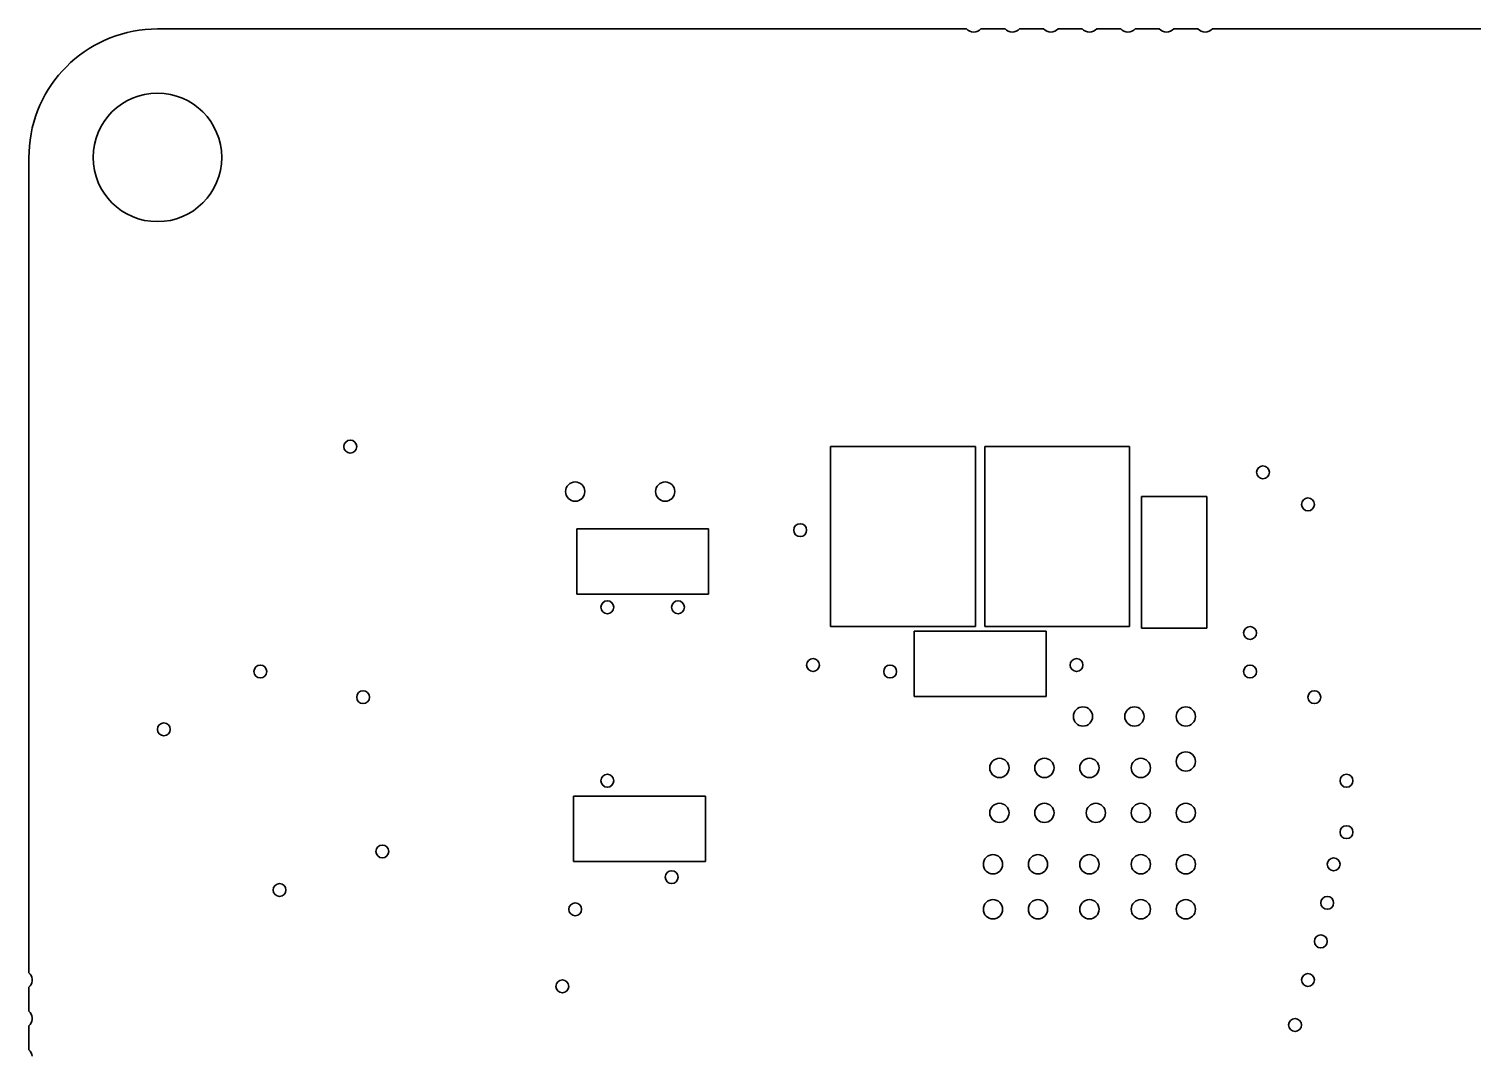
# Model space of a CAD drawing. Extents: x 537 to 786, y 346 to 499.
# Drawn here: x 723.51 to 745.97, y 421.01 to 437 of the extents above; entities that cross this region are included whole.
import ezdxf

# ---------------------------------------------------------------- set-up
doc = ezdxf.new("R2010")
doc.units = 0

msp = doc.modelspace()

# ---------------------------------------------------------------- linework, layer by layer
at = {"color": 7, "lineweight": 35, "ltscale": 0.31468}
for p, q in [((725.511, 437), (738.098, 437)), ((725.511, 437), (738.098, 437)), ((741.923, 437), (754.511, 437)), ((741.923, 437), (754.511, 437))]:
    msp.add_line(p, q, dxfattribs=at)
at = {"color": 7, "lineweight": 35, "ltscale": 0.00936}
for p, q in [((738.323, 437), (738.698, 437)), ((738.323, 437), (738.698, 437)), ((739.523, 437), (739.898, 437)), ((739.523, 437), (739.898, 437)), ((740.123, 437), (740.498, 437)), ((740.123, 437), (740.498, 437)), ((741.323, 437), (741.698, 437)), ((741.323, 437), (741.698, 437)), ((723.511, 421.713), (723.511, 422.087)), ((723.511, 421.713), (723.511, 422.087))]:
    msp.add_line(p, q, dxfattribs=at)
at = {"color": 7, "lineweight": 35, "ltscale": 0.009361}
for p, q in [((738.923, 437), (739.298, 437)), ((738.923, 437), (739.298, 437)), ((740.723, 437), (741.098, 437)), ((740.723, 437), (741.098, 437)), ((723.511, 421.113), (723.511, 421.487)), ((723.511, 421.113), (723.511, 421.487))]:
    msp.add_line(p, q, dxfattribs=at)
at = {"color": 7, "lineweight": 35, "ltscale": 0.004361}
msp.add_line((723.511, 435), (723.518, 435.174), dxfattribs=at)
msp.add_line((723.511, 435), (723.518, 435.174), dxfattribs=at)
at = {"color": 7, "lineweight": 35, "ltscale": 0.31718}
msp.add_line((723.511, 422.313), (723.511, 435), dxfattribs=at)
msp.add_line((723.511, 422.313), (723.511, 435), dxfattribs=at)
at = {"color": 7, "lineweight": 35, "ltscale": 0.05631}
for p, q in [((738.237, 430.5), (735.984, 430.5)), ((735.984, 427.7), (738.237, 427.7))]:
    msp.add_line(p, q, dxfattribs=at)
at = {"color": 7, "lineweight": 35, "ltscale": 0.07}
for p, q in [((735.984, 430.5), (735.984, 427.7)), ((738.237, 427.7), (738.237, 430.5)), ((738.384, 430.5), (738.384, 427.7)), ((740.637, 427.7), (740.637, 430.5))]:
    msp.add_line(p, q, dxfattribs=at)
at = {"color": 7, "lineweight": 35, "ltscale": 0.056311}
for p, q in [((740.637, 430.5), (738.384, 430.5)), ((738.384, 427.7), (740.637, 427.7))]:
    msp.add_line(p, q, dxfattribs=at)
at = {"color": 7, "lineweight": 35, "ltscale": 0.025421}
for p, q in [((741.839, 429.725), (740.822, 429.725)), ((740.822, 427.675), (741.839, 427.675))]:
    msp.add_line(p, q, dxfattribs=at)
at = {"color": 7, "lineweight": 35, "ltscale": 0.05127}
for p, q in [((740.822, 429.725), (740.822, 427.675)), ((741.839, 427.675), (741.839, 429.725)), ((734.086, 429.218), (732.035, 429.218)), ((732.035, 428.202), (734.086, 428.202)), ((739.336, 427.628), (737.285, 427.628)), ((737.285, 426.612), (739.336, 426.612)), ((734.036, 425.058), (731.985, 425.058)), ((731.985, 424.042), (734.036, 424.042))]:
    msp.add_line(p, q, dxfattribs=at)
at = {"color": 7, "lineweight": 35, "ltscale": 0.02542}
for p, q in [((732.035, 429.218), (732.035, 428.202)), ((734.086, 428.202), (734.086, 429.218)), ((737.285, 427.628), (737.285, 426.612)), ((739.336, 426.612), (739.336, 427.628)), ((731.985, 425.058), (731.985, 424.042)), ((734.036, 424.042), (734.036, 425.058))]:
    msp.add_line(p, q, dxfattribs=at)
at = {"color": 7, "lineweight": 35, "ltscale": 0.000740051}
for p, q in [((723.561, 422.185), (723.561, 422.215)), ((723.561, 422.185), (723.561, 422.215)), ((723.561, 421.585), (723.561, 421.615)), ((723.561, 421.585), (723.561, 421.615))]:
    msp.add_line(p, q, dxfattribs=at)
at = {"color": 7, "lineweight": 35}
for centre, radius in [((725.511, 435), 1), ((728.511, 430.5), 0.1), ((742.711, 430.1), 0.1), ((732.011, 429.8), 0.15), ((733.411, 429.8), 0.15), ((743.411, 429.6), 0.1), ((735.511, 429.2), 0.1), ((732.511, 428), 0.1), ((733.611, 428), 0.1), ((742.511, 427.6), 0.1), ((727.111, 427), 0.1), ((735.711, 427.1), 0.1), ((736.911, 427), 0.1), ((739.811, 427.1), 0.1), ((742.511, 427), 0.1), ((728.711, 426.6), 0.1), ((743.511, 426.6), 0.1), ((739.911, 426.3), 0.15), ((740.711, 426.3), 0.15), ((741.511, 426.3), 0.15), ((725.611, 426.1), 0.1), ((741.511, 425.6), 0.15), ((738.611, 425.5), 0.15), ((739.311, 425.5), 0.15), ((740.011, 425.5), 0.15), ((740.811, 425.5), 0.15), ((732.511, 425.3), 0.1), ((744.011, 425.3), 0.1), ((738.611, 424.8), 0.15), ((739.311, 424.8), 0.15), ((740.111, 424.8), 0.15), ((740.811, 424.8), 0.15), ((741.511, 424.8), 0.15), ((744.011, 424.5), 0.1), ((729.011, 424.2), 0.1), ((738.511, 424), 0.15), ((739.211, 424), 0.15), ((740.011, 424), 0.15), ((740.811, 424), 0.15), ((741.511, 424), 0.15), ((743.811, 424), 0.1), ((733.511, 423.8), 0.1), ((727.411, 423.6), 0.1), ((732.011, 423.3), 0.1), ((738.511, 423.3), 0.15), ((739.211, 423.3), 0.15), ((740.011, 423.3), 0.15), ((740.811, 423.3), 0.15), ((741.511, 423.3), 0.15), ((743.711, 423.4), 0.1), ((743.611, 422.8), 0.1), ((731.811, 422.1), 0.1), ((743.411, 422.2), 0.1), ((743.211, 421.5), 0.1)]:
    msp.add_circle(centre, radius, dxfattribs=at)
for centre, radius, start, end in [((725.511, 435), 2, 90, 175.0001), ((725.511, 435), 2, 90, 175.0001), ((738.211, 437.1), 0.151, 221.5513, 318.4487), ((738.211, 437.1), 0.151, 221.5513, 318.4487), ((738.811, 437.1), 0.151, 221.5513, 318.4487), ((738.811, 437.1), 0.151, 221.5513, 318.4487), ((739.411, 437.1), 0.151, 221.5513, 318.4487), ((739.411, 437.1), 0.151, 221.5513, 318.4487), ((740.011, 437.1), 0.151, 221.5513, 318.4487), ((740.011, 437.1), 0.151, 221.5513, 318.4487), ((740.611, 437.1), 0.151, 221.5513, 318.4487), ((740.611, 437.1), 0.151, 221.5513, 318.4487), ((741.211, 437.1), 0.151, 221.5513, 318.4487), ((741.211, 437.1), 0.151, 221.5513, 318.4487), ((741.811, 437.1), 0.151, 221.5513, 318.4487), ((741.811, 437.1), 0.151, 221.5513, 318.4487), ((725.511, 435), 1, 0, 180), ((725.511, 435), 1, 180, 360), ((728.511, 430.5), 0.1, 0, 180), ((728.511, 430.5), 0.1, 180, 360), ((742.711, 430.1), 0.1, 0, 180), ((742.711, 430.1), 0.1, 180, 360), ((732.011, 429.8), 0.15, 0, 180), ((732.011, 429.8), 0.15, 180, 360), ((733.411, 429.8), 0.15, 0, 180), ((733.411, 429.8), 0.15, 180, 360), ((743.411, 429.6), 0.1, 0, 180), ((743.411, 429.6), 0.1, 180, 360), ((735.511, 429.2), 0.1, 0, 180), ((735.511, 429.2), 0.1, 180, 360), ((732.511, 428), 0.1, 0, 180), ((732.511, 428), 0.1, 180, 360), ((733.611, 428), 0.1, 0, 180), ((733.611, 428), 0.1, 180, 360), ((742.511, 427.6), 0.1, 0, 180), ((742.511, 427.6), 0.1, 180, 360), ((727.111, 427), 0.1, 0, 180), ((735.711, 427.1), 0.1, 0, 180), ((735.711, 427.1), 0.1, 180, 360), ((736.911, 427), 0.1, 0, 180), ((739.811, 427.1), 0.1, 0, 180), ((739.811, 427.1), 0.1, 180, 360), ((742.511, 427), 0.1, 0, 180), ((727.111, 427), 0.1, 180, 360), ((736.911, 427), 0.1, 180, 360), ((742.511, 427), 0.1, 180, 360), ((728.711, 426.6), 0.1, 0, 180), ((743.511, 426.6), 0.1, 0, 180), ((728.711, 426.6), 0.1, 180, 360), ((739.911, 426.3), 0.15, 0, 180), ((740.711, 426.3), 0.15, 0, 180), ((741.511, 426.3), 0.15, 0, 180), ((743.511, 426.6), 0.1, 180, 360), ((725.611, 426.1), 0.1, 0, 180), ((739.911, 426.3), 0.15, 180, 360), ((740.711, 426.3), 0.15, 180, 360), ((741.511, 426.3), 0.15, 180, 360), ((725.611, 426.1), 0.1, 180, 360), ((741.511, 425.6), 0.15, 0, 180), ((738.611, 425.5), 0.15, 0, 180), ((739.311, 425.5), 0.15, 0, 180), ((740.011, 425.5), 0.15, 0, 180), ((740.811, 425.5), 0.15, 0, 180), ((741.511, 425.6), 0.15, 180, 360), ((732.511, 425.3), 0.1, 0, 180), ((732.511, 425.3), 0.1, 180, 360), ((738.611, 425.5), 0.15, 180, 360), ((739.311, 425.5), 0.15, 180, 360), ((740.011, 425.5), 0.15, 180, 360), ((740.811, 425.5), 0.15, 180, 360), ((744.011, 425.3), 0.1, 0, 180), ((744.011, 425.3), 0.1, 180, 360), ((738.611, 424.8), 0.15, 0, 180), ((739.311, 424.8), 0.15, 0, 180), ((740.111, 424.8), 0.15, 0, 180), ((740.811, 424.8), 0.15, 0, 180), ((741.511, 424.8), 0.15, 0, 180), ((738.611, 424.8), 0.15, 180, 360), ((739.311, 424.8), 0.15, 180, 360), ((740.111, 424.8), 0.15, 180, 360), ((740.811, 424.8), 0.15, 180, 360), ((741.511, 424.8), 0.15, 180, 360), ((744.011, 424.5), 0.1, 0, 180), ((744.011, 424.5), 0.1, 180, 360), ((729.011, 424.2), 0.1, 0, 180), ((729.011, 424.2), 0.1, 180, 360), ((738.511, 424), 0.15, 0, 180), ((738.511, 424), 0.15, 180, 360), ((739.211, 424), 0.15, 0, 180), ((739.211, 424), 0.15, 180, 360), ((740.011, 424), 0.15, 0, 180), ((740.011, 424), 0.15, 180, 360), ((740.811, 424), 0.15, 0, 180), ((740.811, 424), 0.15, 180, 360), ((741.511, 424), 0.15, 0, 180), ((741.511, 424), 0.15, 180, 360), ((743.811, 424), 0.1, 0, 180), ((743.811, 424), 0.1, 180, 360), ((733.511, 423.8), 0.1, 0, 180), ((733.511, 423.8), 0.1, 180, 360), ((727.411, 423.6), 0.1, 0, 180), ((727.411, 423.6), 0.1, 180, 360), ((732.011, 423.3), 0.1, 0, 180), ((732.011, 423.3), 0.1, 180, 360), ((738.511, 423.3), 0.15, 0, 180), ((738.511, 423.3), 0.15, 180, 360), ((739.211, 423.3), 0.15, 0, 180), ((739.211, 423.3), 0.15, 180, 360), ((740.011, 423.3), 0.15, 0, 180), ((740.011, 423.3), 0.15, 180, 360), ((740.811, 423.3), 0.15, 0, 180), ((740.811, 423.3), 0.15, 180, 360), ((741.511, 423.3), 0.15, 0, 180), ((741.511, 423.3), 0.15, 180, 360), ((743.711, 423.4), 0.1, 0, 180), ((743.711, 423.4), 0.1, 180, 360), ((743.611, 422.8), 0.1, 0, 180), ((743.611, 422.8), 0.1, 180, 360), ((723.411, 422.2), 0.151, 5.6255, 48.436), ((723.411, 422.2), 0.151, 5.6255, 48.436), ((723.411, 422.2), 0.151, 311.564, 354.3745), ((723.411, 422.2), 0.151, 311.564, 354.3745), ((731.811, 422.1), 0.1, 0, 180), ((743.411, 422.2), 0.1, 0, 180), ((743.411, 422.2), 0.1, 180, 360), ((731.811, 422.1), 0.1, 180, 360), ((723.411, 421.6), 0.151, 5.6255, 48.436), ((723.411, 421.6), 0.151, 5.6255, 48.436), ((723.411, 421.6), 0.151, 311.564, 354.3745), ((723.411, 421.6), 0.151, 311.564, 354.3745), ((743.211, 421.5), 0.1, 0, 180), ((743.211, 421.5), 0.1, 180, 360), ((723.411, 421), 0.151, 5.6255, 48.436), ((723.411, 421), 0.151, 5.6255, 48.436)]:
    msp.add_arc(centre, radius, start, end, dxfattribs=at)

doc.saveas('drawing.dxf')
